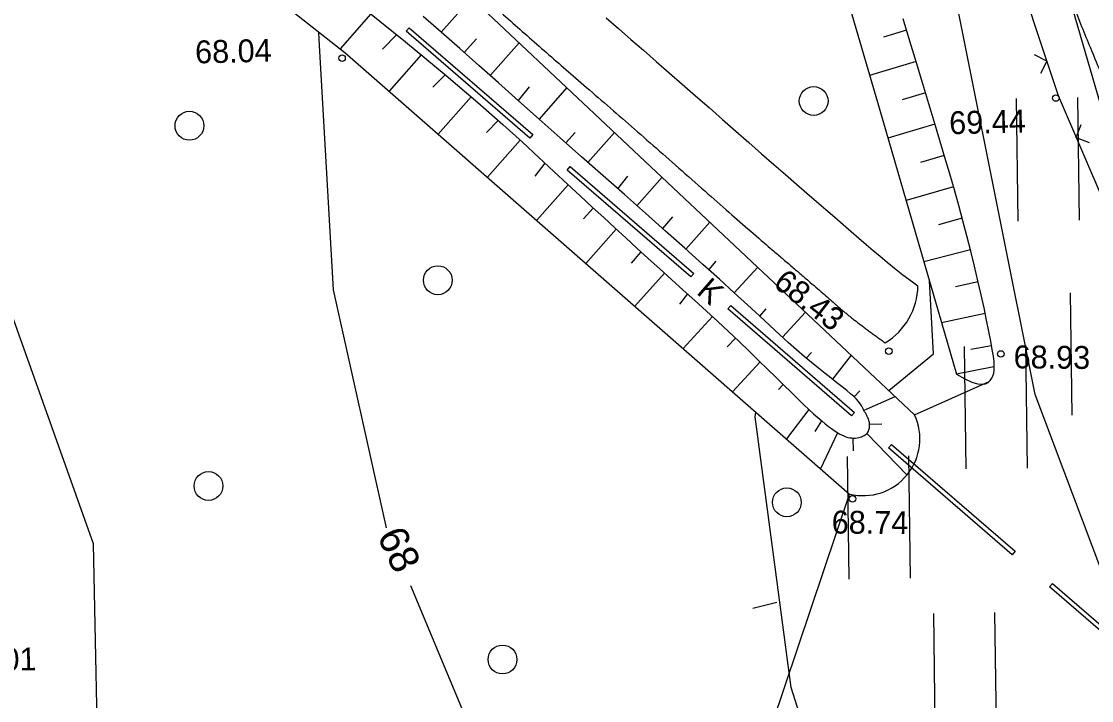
# Model space of a CAD drawing. Extents: x 631826 to 632288, y 6446421 to 6447170.
# Drawn here: x 631887.86 to 631920.6, y 6446642.57 to 6446663.35 of the extents above; entities that cross this region are included whole.
import ezdxf

# ---------------------------------------------------------------- set-up
doc = ezdxf.new("R2010")
doc.units = 0
for name, color, linetype in [('41', 7, 'Continuous'), ('AIAD', 7, 'Continuous'), ('HALJASTUS', 7, 'Continuous'), ('HORISONTAALID', 7, 'Continuous'), ('KANAL', 7, 'Continuous'), ('KORGUSED', 7, 'Continuous'), ('PAARH', 7, 'Continuous'), ('VALLID', 7, 'Continuous'), ('VESI', 7, 'Continuous')]:
    doc.layers.add(name, color=color, linetype=linetype)

# ---------------------------------------------------------------- blocks, each defined once
blk = doc.blocks.new('HEIN')
at = {"layer": '41'}
for p, q in [((-10.58, -0.81), (-10.58, 49.19)), ((14.42, -0.81), (14.42, 49.19))]:
    blk.add_line(p, q, dxfattribs=at)
blk = doc.blocks.new('METS1')
blk.add_circle((0, 0), 4.41)

msp = doc.modelspace()

# ---------------------------------------------------------------- linework, layer by layer
at = {"layer": 'AIAD'}
for p, q in [((631919.231, 6446662.135), (631918.852, 6446662.326)), ((631919.231, 6446662.135), (631919.041, 6446661.756)), ((631920.128, 6446659.805), (631920.285, 6446660.198)), ((631920.128, 6446659.805), (631920.522, 6446659.647))]:
    msp.add_line(p, q, dxfattribs=at)
msp.add_lwpolyline([(631968.608, 6446613.778), (631940.679, 6446645.29), (631925.3, 6446647.774), (631919.584, 6446661.071), (631914.9, 6446675.185)], dxfattribs=at)
at = {"layer": 'HALJASTUS'}
msp.add_line((631915.184, 6446651.318), (631917.466, 6446652.338), dxfattribs=at)
msp.add_lwpolyline([(631910.764, 6446634.425), (631910.829, 6446641.855), (631913.193, 6446648.894)], dxfattribs=at)
at = {"layer": 'HORISONTAALID'}
for p, q in [((631910.307, 6446651.256), (631910.33, 6446651.399)), ((631910.97, 6446645.58), (631910.234, 6446645.387))]:
    msp.add_line(p, q, dxfattribs=at)
for points in [[(631956.746, 6446602.017), (631950.102, 6446623.184), (631947.618, 6446633.99), (631945.467, 6446639.319), (631941.994, 6446643.731), (631936.939, 6446646.034), (631931.155, 6446647.091), (631926.143, 6446648.978), (631923.07, 6446653.296), (631916.776, 6446674.905)], [(631922.08, 6446635.98), (631921.768, 6446644.251), (631918.874, 6446651.938), (631915.637, 6446668.079)], [(631885.7, 6446631.386), (631890.24, 6446638.965), (631890.067, 6446647.368), (631883.574, 6446665.563)], [(631914.397, 6446652.058), (631915.761, 6446653.18), (631915.644, 6446655.418)], [(631913.927, 6446635.02), (631911.411, 6446642.974), (631910.307, 6446651.256)]]:
    msp.add_lwpolyline(points, dxfattribs=at)
at = {"layer": 'KANAL'}
for points in [[(631903.417, 6446659.783), (631899.634, 6446663.052), (631899.726, 6446663.157), (631903.509, 6446659.889)], [(631908.337, 6446655.534), (631904.553, 6446658.803), (631904.644, 6446658.909), (631908.428, 6446655.641)], [(631913.255, 6446651.286), (631909.471, 6446654.554), (631909.562, 6446654.66), (631913.346, 6446651.391)], [(631918.173, 6446647.037), (631914.39, 6446650.305), (631914.481, 6446650.411), (631918.265, 6446647.142)], [(631923.092, 6446642.787), (631919.308, 6446646.056), (631919.4, 6446646.161), (631923.184, 6446642.893)]]:
    msp.add_lwpolyline(points, close=True, dxfattribs=at)
at = {"layer": 'KORGUSED'}
for centre in [(631897.668, 6446662.224), (631919.505, 6446661.007), (631914.398, 6446653.261), (631917.825, 6446653.178), (631913.288, 6446648.745)]:
    msp.add_circle(centre, 0.1, dxfattribs=at)
at = {"layer": 'PAARH'}
msp.add_line((631896.963, 6446662.793), (631896.962, 6446663.024), dxfattribs=at)
for points in [[(631899.03, 6446647.864), (631897.402, 6446655.14), (631896.963, 6446662.793)], [(631902.994, 6446622.41), (631901.29, 6446624.978), (631901.29, 6446628.078), (631902.397, 6446634.192), (631902.174, 6446640.31), (631899.774, 6446646.082)]]:
    msp.add_lwpolyline(points, dxfattribs=at)
at = {"layer": 'VALLID'}
for p, q in [((631915.184, 6446651.318), (631900.263, 6446665.355)), ((631901.629, 6446664.071), (631900.701, 6446663.02)), ((631898.545, 6446663.585), (631897.614, 6446662.511)), ((631914.941, 6446663.081), (631914.235, 6446662.868)), ((631899.337, 6446662.945), (631898.905, 6446662.501)), ((631901.404, 6446662.403), (631901.785, 6446662.822)), ((631903.089, 6446662.698), (631902.198, 6446661.694)), ((631900.089, 6446662.326), (631899.109, 6446661.216)), ((631915.23, 6446662.124), (631913.81, 6446661.696)), ((631900.821, 6446661.721), (631900.45, 6446661.34)), ((631903.062, 6446660.931), (631903.4, 6446661.349)), ((631901.619, 6446661.042), (631900.609, 6446659.903)), ((631904.546, 6446661.325), (631903.694, 6446660.366)), ((631915.518, 6446661.167), (631914.804, 6446660.951)), ((631902.446, 6446660.324), (631902.085, 6446659.953)), ((631915.807, 6446660.209), (631914.369, 6446659.777)), ((631903.118, 6446659.719), (631902.114, 6446658.587)), ((631904.515, 6446659.638), (631904.797, 6446659.949)), ((631906.002, 6446659.956), (631905.19, 6446659.039)), ((631916.093, 6446659.251), (631915.37, 6446659.035)), ((631903.874, 6446659.02), (631903.568, 6446658.62)), ((631906.107, 6446658.234), (631906.409, 6446658.618)), ((631907.459, 6446658.585), (631906.688, 6446657.714)), ((631904.586, 6446658.357), (631903.623, 6446657.267)), ((631916.374, 6446658.292), (631914.923, 6446657.872)), ((631905.354, 6446657.643), (631905.051, 6446657.307)), ((631907.484, 6446657.013), (631907.783, 6446657.369)), ((631908.921, 6446657.211), (631908.184, 6446656.387)), ((631916.642, 6446657.329), (631915.919, 6446657.13)), ((631906.054, 6446656.997), (631905.127, 6446655.95)), ((631906.805, 6446656.299), (631906.513, 6446655.952)), ((631916.895, 6446656.361), (631915.467, 6446655.998)), ((631908.897, 6446655.761), (631909.116, 6446656.012)), ((631910.388, 6446655.831), (631909.669, 6446655.046)), ((631907.53, 6446655.655), (631906.623, 6446654.642)), ((631917.129, 6446655.388), (631916.433, 6446655.229)), ((631908.234, 6446655.019), (631907.994, 6446654.704)), ((631910.447, 6446654.335), (631910.643, 6446654.558)), ((631911.842, 6446654.462), (631911.14, 6446653.692)), ((631909.005, 6446654.323), (631908.107, 6446653.343)), ((631909.006, 6446654.324), (631909.006, 6446654.324)), ((631917.346, 6446654.412), (631916.01, 6446654.128)), ((631909.71, 6446653.664), (631909.454, 6446653.401)), ((631912.029, 6446653.223), (631911.871, 6446653.051)), ((631917.541, 6446653.432), (631916.91, 6446653.318)), ((631910.455, 6446652.942), (631909.617, 6446652.023)), ((631913.242, 6446653.145), (631912.671, 6446652.405)), ((631917.607, 6446652.788), (631916.465, 6446652.565)), ((631911.162, 6446652.245), (631911.022, 6446652.091)), ((631913.335, 6446651.87), (631913.505, 6446652.055)), ((631913.639, 6446651.455), (631914.591, 6446651.876)), ((631911.954, 6446651.48), (631911.261, 6446650.584)), ((631912.337, 6446651.134), (631912.134, 6446650.81)), ((631913.808, 6446651.027), (631914.186, 6446651.043)), ((631912.822, 6446650.764), (631912.31, 6446649.666)), ((631913.3, 6446650.603), (631913.305, 6446650.213)), ((631913.738, 6446650.733), (631914.952, 6446649.478))]:
    msp.add_line(p, q, dxfattribs=at)
for points in [[(631855.907, 6446693.148), (631873.664, 6446681.328), (631897.752, 6446662.403), (631913.193, 6446648.894)], [(631912.334, 6446666.747), (631914.118, 6446660.641), (631916.465, 6446652.565)], [(631898.039, 6446663.995), (631899.608, 6446662.725), (631900.852, 6446661.695), (631901.825, 6446660.867), (631902.584, 6446660.201), (631903.188, 6446659.655), (631903.693, 6446659.187), (631904.147, 6446658.764), (631904.566, 6446658.375), (631904.955, 6446658.013), (631905.322, 6446657.673), (631905.672, 6446657.348), (631906.012, 6446657.035), (631906.348, 6446656.726), (631906.689, 6446656.416), (631907.036, 6446656.101), (631907.391, 6446655.78), (631907.749, 6446655.457), (631908.108, 6446655.133), (631908.465, 6446654.809), (631908.818, 6446654.488), (631909.162, 6446654.171), (631909.496, 6446653.861), (631909.816, 6446653.557), (631910.122, 6446653.264), (631910.412, 6446652.983), (631910.687, 6446652.714), (631910.945, 6446652.462), (631911.184, 6446652.225), (631911.405, 6446652.008), (631911.606, 6446651.811), (631911.788, 6446651.637), (631911.95, 6446651.483), (631912.096, 6446651.348), (631912.227, 6446651.231), (631912.344, 6446651.129), (631912.451, 6446651.039), (631912.548, 6446650.961), (631912.638, 6446650.894), (631912.723, 6446650.835), (631912.802, 6446650.783), (631912.877, 6446650.739), (631912.948, 6446650.701), (631913.016, 6446650.671), (631913.08, 6446650.646), (631913.142, 6446650.628), (631913.202, 6446650.616), (631913.261, 6446650.609), (631913.318, 6446650.605), (631913.373, 6446650.607), (631913.425, 6446650.613), (631913.474, 6446650.623), (631913.521, 6446650.634), (631913.564, 6446650.648), (631913.604, 6446650.665), (631913.639, 6446650.682), (631913.67, 6446650.701), (631913.698, 6446650.721), (631913.723, 6446650.743), (631913.743, 6446650.768), (631913.761, 6446650.794), (631913.776, 6446650.822), (631913.787, 6446650.853), (631913.797, 6446650.887), (631913.802, 6446650.922), (631913.806, 6446650.96), (631913.807, 6446650.999), (631913.804, 6446651.037), (631913.8, 6446651.077), (631913.793, 6446651.116), (631913.783, 6446651.154), (631913.77, 6446651.191), (631913.756, 6446651.227), (631913.738, 6446651.263), (631913.72, 6446651.298), (631913.7, 6446651.335), (631913.679, 6446651.373), (631913.657, 6446651.412), (631913.635, 6446651.453), (631913.613, 6446651.498), (631913.587, 6446651.545), (631913.556, 6446651.598), (631913.518, 6446651.656), (631913.468, 6446651.721), (631913.405, 6446651.793), (631913.324, 6446651.874), (631913.226, 6446651.963), (631913.107, 6446652.065), (631912.967, 6446652.176), (631912.809, 6446652.299), (631912.634, 6446652.434)], [(631912.634, 6446652.434), (631912.445, 6446652.581), (631912.242, 6446652.742), (631912.027, 6446652.916), (631911.803, 6446653.105), (631911.569, 6446653.309), (631911.321, 6446653.531), (631911.053, 6446653.775), (631910.759, 6446654.045), (631910.435, 6446654.345), (631910.073, 6446654.679), (631909.668, 6446655.05), (631909.214, 6446655.463), (631908.708, 6446655.918), (631908.156, 6446656.412), (631907.567, 6446656.936), (631906.948, 6446657.486), (631906.307, 6446658.052), (631905.654, 6446658.63), (631904.996, 6446659.213), (631904.341, 6446659.792), (631903.698, 6446660.362), (631903.068, 6446660.922), (631902.452, 6446661.469), (631901.852, 6446662.003), (631901.267, 6446662.52), (631900.701, 6446663.02), (631900.153, 6446663.502)], [(631916.465, 6446652.565), (631916.721, 6446652.416), (631916.932, 6446652.319), (631917.105, 6446652.267), (631917.243, 6446652.253), (631917.351, 6446652.269), (631917.434, 6446652.31), (631917.498, 6446652.367), (631917.546, 6446652.434), (631917.582, 6446652.507), (631917.607, 6446652.587), (631917.621, 6446652.682), (631917.623, 6446652.797), (631917.615, 6446652.938), (631917.594, 6446653.111), (631917.561, 6446653.319), (631917.516, 6446653.572), (631917.458, 6446653.869), (631917.389, 6446654.209), (631917.31, 6446654.585), (631917.22, 6446654.992), (631917.122, 6446655.42), (631917.016, 6446655.868), (631916.904, 6446656.326), (631916.786, 6446656.79), (631916.662, 6446657.254), (631916.535, 6446657.722), (631916.401, 6446658.197), (631916.26, 6446658.684), (631916.112, 6446659.187), (631915.956, 6446659.711), (631915.791, 6446660.259), (631915.618, 6446660.835), (631915.434, 6446661.442), (631915.242, 6446662.08), (631915.043, 6446662.743), (631914.836, 6446663.427)]]:
    msp.add_lwpolyline(points, dxfattribs=at)
msp.add_arc((631913.609, 6446650.582), 1.738, 256.1649, 25.0718, dxfattribs=at)
msp.add_open_spline([(631936.766, 6446674.603), (631936.017, 6446675.671), (631935.062, 6446676.174), (631932.897, 6446677.004), (631931.08, 6446677.666), (631928.921, 6446678.065), (631926.591, 6446678.375), (631923.919, 6446678.509), (631921.927, 6446677.838), (631920.243, 6446676.65), (631919.058, 6446675.256), (631918.13, 6446673.867), (631917.885, 6446672.916), (631918.363, 6446669.654), (631919.089, 6446667.083), (631919.726, 6446664.597), (631920.977, 6446661.518), (631922.578, 6446657.928), (631923.998, 6446655.023), (631924.88, 6446653.572), (631925.69, 6446653.022)], degree=2, dxfattribs=at)
at = {"layer": 'VESI'}
for points in [[(631905.752, 6446663.457), (631906.126, 6446663.132), (631906.503, 6446662.802), (631906.887, 6446662.469), (631907.277, 6446662.13), (631907.674, 6446661.783), (631908.077, 6446661.432), (631908.486, 6446661.074), (631908.897, 6446660.713), (631909.308, 6446660.352), (631909.715, 6446659.993)], [(631909.715, 6446659.993), (631910.114, 6446659.643), (631910.502, 6446659.303), (631910.875, 6446658.975), (631911.232, 6446658.664), (631911.568, 6446658.373), (631911.885, 6446658.097), (631912.186, 6446657.839), (631912.47, 6446657.594), (631912.741, 6446657.362), (631912.999, 6446657.139), (631913.245, 6446656.927), (631913.481, 6446656.723), (631913.704, 6446656.528), (631913.917, 6446656.344), (631914.127, 6446656.165), (631914.343, 6446655.986), (631914.572, 6446655.801), (631914.828, 6446655.602), (631915.117, 6446655.386), (631915.288, 6446655.261)]]:
    msp.add_lwpolyline(points, dxfattribs=at)
msp.add_arc((631913.199, 6446655.303), 2.09, 301.3422, 358.8559, dxfattribs=at)
msp.add_open_spline([(631892.137, 6446682.842), (631891.987, 6446680.705), (631892.048, 6446679.12), (631892.152, 6446677.046), (631892.369, 6446675.123), (631892.703, 6446673.451), (631892.83, 6446672.236), (631893.453, 6446671), (631894.223, 6446669.953), (631895.255, 6446669.176), (631898.998, 6446666.51), (631900.869, 6446665.102), (631903.664, 6446662.613), (631906.691, 6446659.998), (631910.135, 6446656.951), (631912.278, 6446655.132), (631913.274, 6446654.24), (631914.286, 6446653.518)], degree=2, dxfattribs=at)

# ---------------------------------------------------------------- block references
at = {"layer": 'HALJASTUS', "rotation": 0.8214575902416522}
for name, p, xscale, yscale in [('METS1', (631912.096, 6446660.917), 0.09999547703388718, 0.0999954770338872), ('HEIN', (631919.151, 6446657.316), 0.0749966077754154, 0.07499660777541538), ('METS1', (631892.998, 6446660.16), 0.09999547703388718, 0.0999954770338872), ('METS1', (631900.597, 6446655.433), 0.09999547703388718, 0.0999954770338872), ('HEIN', (631920.8, 6446651.374), 0.0749966077754154, 0.07499660777541538), ('HEIN', (631917.557, 6446649.734), 0.0749966077754154, 0.07499660777541538), ('HEIN', (631913.978, 6446646.361), 0.0749966077754154, 0.07499660777541538), ('METS1', (631893.581, 6446649.14), 0.09999547703388718, 0.0999954770338872), ('METS1', (631911.277, 6446648.639), 0.09999547703388718, 0.0999954770338872), ('HEIN', (631916.616, 6446641.565), 0.0749966077754154, 0.07499660777541538), ('METS1', (631902.577, 6446643.832), 0.09999547703388718, 0.0999954770338872)]:
    msp.add_blockref(name, p, dxfattribs=dict(at, xscale=xscale, yscale=yscale))

# ---------------------------------------------------------------- texts
at = {"layer": 'KANAL'}
msp.add_text('K', height=0.7, rotation=319.1772, dxfattribs=at).set_placement((631908.482, 6446655.038))
at = {"layer": 'KORGUSED'}
for s, rotation, p in [(' 68.04', 1.334, (631892.92, 6446662.059)), (' 69.44', 1.4011, (631915.991, 6446659.892)), (' 68.43', 322.4141, (631910.619, 6446655.428)), (' 68.93', 359.4801, (631917.952, 6446652.743)), (' 68.74', 359.5376, (631912.387, 6446647.688)), (' 67.01', 0.8215, (631885.722, 6446643.465))]:
    msp.add_text(s, height=0.7, rotation=rotation, dxfattribs=at).set_placement(p)
at = {"layer": 'PAARH'}
msp.add_text('68', height=0.899, rotation=295.1475, dxfattribs=at).set_placement((631898.726, 6446647.617))

doc.saveas('drawing.dxf')
